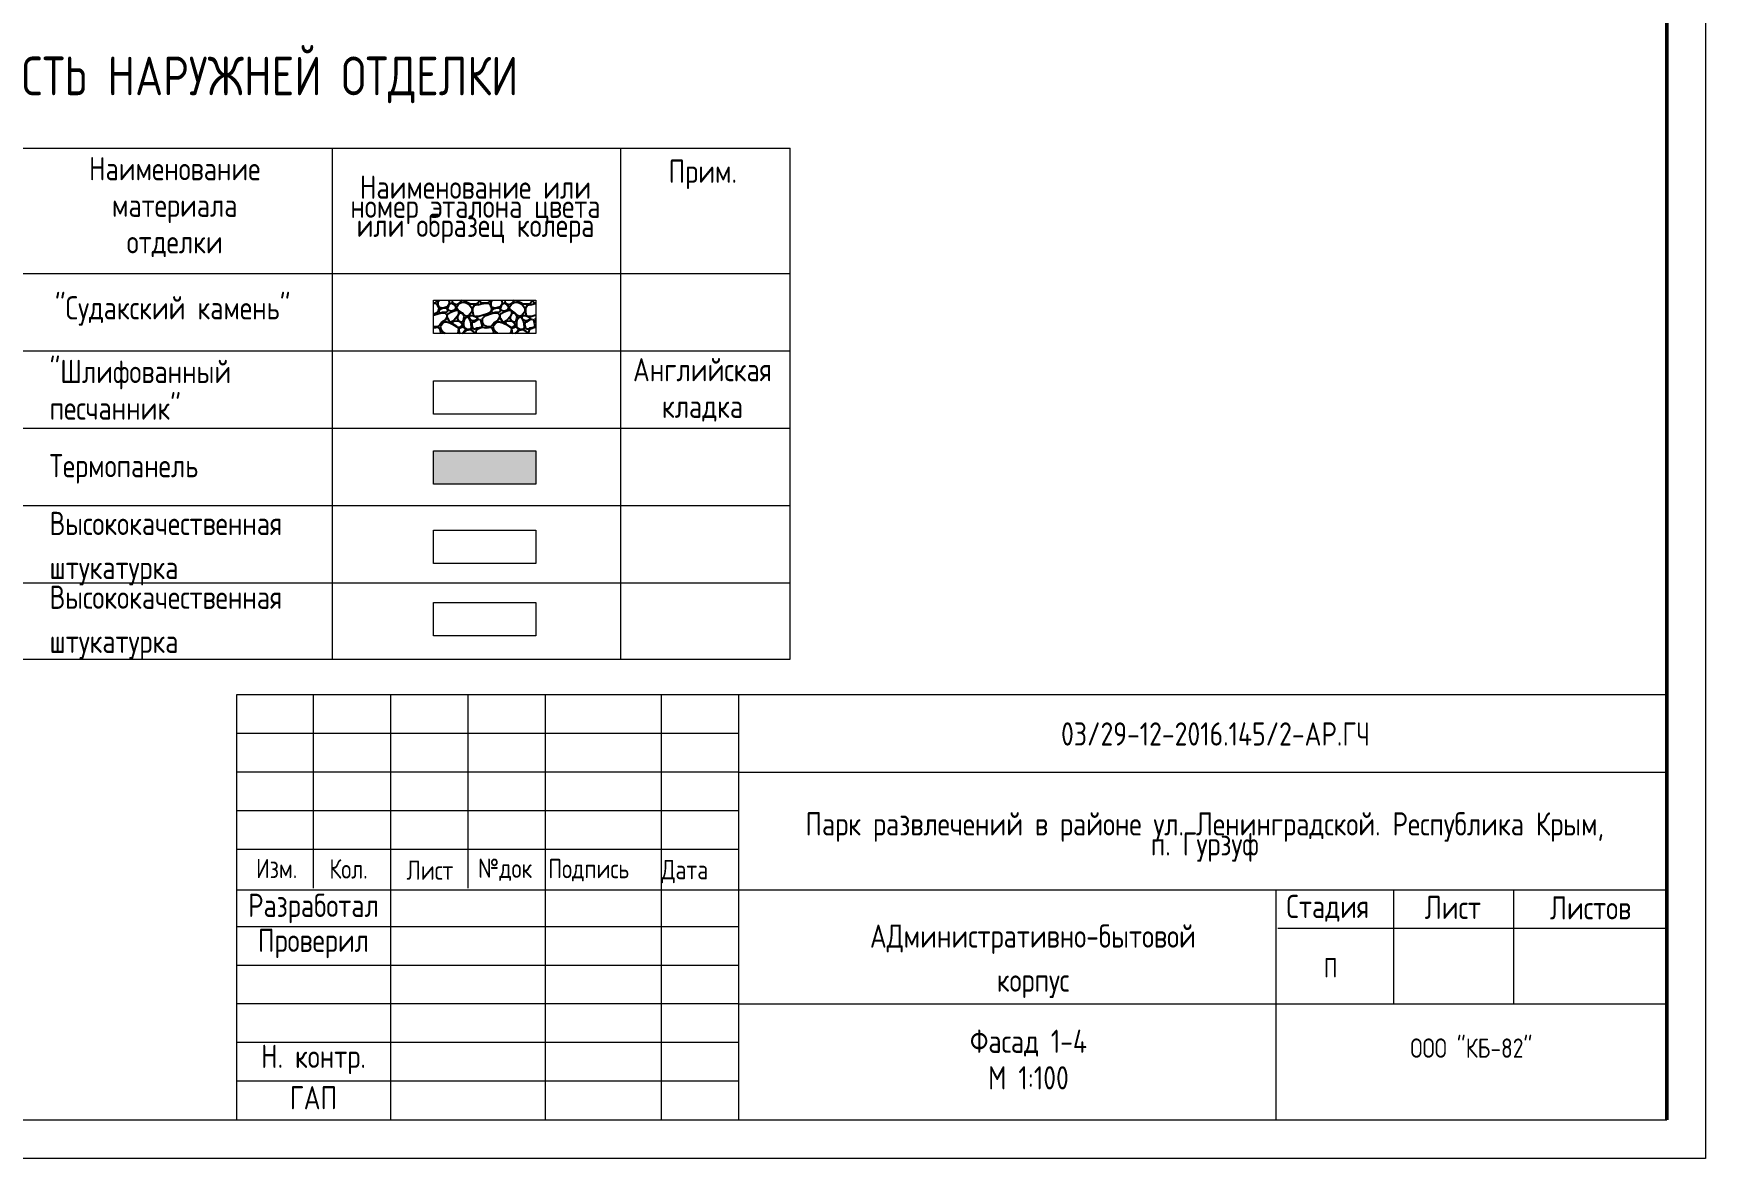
# Model space of a CAD drawing. Header units: feet. Extents: x -10410 to 374725, y -46422 to 88923.
# Drawn here: x 353113 to 374725, y -17907 to -3357 of the extents above; entities that cross this region are included whole.
import ezdxf

# ---------------------------------------------------------------- set-up
doc = ezdxf.new("R2010")
doc.units = ezdxf.units.FT
doc.header["$MEASUREMENT"] = 0
for name, color, linetype, lineweight in [('00_Ном._пера__120', 7, 'Continuous', 5), ('0_Ном._пера__120', 7, 'Continuous', 5), ('0_Ном._пера__241', 7, 'Continuous', 50), ('82323000_Ном._пера__120', 7, 'Continuous', 5), ('Интерьер - Мебель_Ном._пера__1', 7, 'Continuous', 20), ('Конструктив - Лестница_Ном._пера__120', 7, 'Continuous', 5), ('Конструктив - Перекрытия_Ном._пера__1', 7, 'Continuous', 20), ('Конструктив - Стены Несущие_Ном._пера__1', 7, 'Continuous', 20), ('Конструктив - Стены Несущие_Ном._пера__120', 7, 'Continuous', 5), ('Маркер - Оси_Ном._пера__1', 7, 'Continuous', 20)]:
    doc.layers.add(name, color=color, linetype=linetype, lineweight=lineweight)
doc.layers.add('Конструктив - Стены Несущие_Ном._пера__82', color=7, linetype='Continuous', lineweight=25, true_color=0xaaaaaa)
doc.styles.add('СГЕНЕРИР_СТИЛЬ_2', font='CS_Gost2304.shx')

# ---------------------------------------------------------------- blocks, each defined once
blk = doc.blocks.new('*X8')
at = {"layer": 'Конструктив - Стены Несущие_Ном._пера__82', "linetype": 'Continuous'}
for p, q in [((358282, -6839), (358297, -6839)), ((358282, -6846), (358311, -6846)), ((358297, -6839), (358318, -6833)), ((358311, -6846), (358331, -6867)), ((358318, -6833), (358322, -6826)), ((358322, -6826), (358331, -6812)), ((358331, -6812), (358331, -6807)), ((358331, -6867), (358352, -6915)), ((358345, -6826), (358355, -6816)), ((358345, -6874), (358345, -6826)), ((358352, -6887), (358345, -6874)), ((358355, -6891), (358352, -6887)), ((358352, -6915), (358352, -6928)), ((358355, -6816), (358364, -6807)), ((358365, -6901), (358355, -6891)), ((358400, -6908), (358365, -6901)), ((358413, -6908), (358372, -6921)), ((358434, -6901), (358400, -6908)), ((358447, -6908), (358413, -6908)), ((358461, -6894), (358434, -6901)), ((358461, -6915), (358447, -6908)), ((358475, -6874), (358461, -6894)), ((358468, -6942), (358461, -6915)), ((358468, -6915), (358475, -6894)), ((358481, -6942), (358468, -6915)), ((358488, -6853), (358475, -6874)), ((358475, -6894), (358481, -6880)), ((358478, -6807), (358486, -6826)), ((358481, -6880), (358488, -6860)), ((358486, -6826), (358488, -6833)), ((358488, -6833), (358488, -6853)), ((358488, -6860), (358509, -6846)), ((358509, -6846), (358522, -6846)), ((358522, -6846), (358543, -6860)), ((358527, -6826), (358523, -6807)), ((358529, -6839), (358527, -6826)), ((358557, -6860), (358529, -6839)), ((358543, -6860), (358557, -6874)), ((358577, -6867), (358557, -6860)), ((358557, -6874), (358570, -6901)), ((358570, -6901), (358563, -6921)), ((358598, -6860), (358577, -6867)), ((358584, -6894), (358604, -6867)), ((358584, -6915), (358584, -6894)), ((358604, -6935), (358584, -6915)), ((358632, -6826), (358598, -6860)), ((358604, -6867), (358625, -6846)), ((358625, -6846), (358652, -6833)), ((358648, -6807), (358632, -6826)), ((358652, -6833), (358679, -6833)), ((358679, -6833), (358707, -6839)), ((358686, -6819), (358686, -6807)), ((358700, -6826), (358686, -6819)), ((358727, -6839), (358700, -6826)), ((358707, -6839), (358741, -6860)), ((358761, -6860), (358727, -6839)), ((358741, -6860), (358775, -6901)), ((358795, -6860), (358761, -6860)), ((358775, -6901), (358782, -6935)), ((358809, -6874), (358789, -6908)), ((358789, -6908), (358789, -6949)), ((358836, -6860), (358795, -6860)), ((358857, -6867), (358809, -6874)), ((358857, -6846), (358836, -6860)), ((358867, -6826), (358857, -6846)), ((358857, -6867), (358898, -6853)), ((358871, -6819), (358867, -6826)), ((358869, -6807), (358871, -6819)), ((358882, -6807), (358884, -6819)), ((358884, -6819), (358888, -6826)), ((358888, -6826), (358891, -6833)), ((358891, -6833), (358911, -6839)), ((358898, -6853), (358959, -6846)), ((358911, -6839), (358980, -6839)), ((358959, -6846), (358993, -6846)), ((358980, -6839), (359000, -6833)), ((358993, -6846), (359014, -6867)), ((359000, -6833), (359005, -6826)), ((359005, -6826), (359014, -6812)), ((359014, -6812), (359014, -6807)), ((359014, -6867), (359034, -6915)), ((359028, -6826), (359038, -6816)), ((359028, -6874), (359028, -6826)), ((359034, -6887), (359028, -6874)), ((359038, -6891), (359034, -6887)), ((359034, -6915), (359034, -6928)), ((359038, -6816), (359047, -6807)), ((359048, -6901), (359038, -6891)), ((359082, -6908), (359048, -6901)), ((359096, -6908), (359055, -6921)), ((359116, -6901), (359082, -6908)), ((359130, -6908), (359096, -6908)), ((359144, -6894), (359116, -6901)), ((359144, -6915), (359130, -6908)), ((359157, -6874), (359144, -6894)), ((359150, -6942), (359144, -6915)), ((359150, -6915), (359157, -6894)), ((359164, -6942), (359150, -6915)), ((359171, -6853), (359157, -6874)), ((359157, -6894), (359164, -6880)), ((359161, -6807), (359168, -6826)), ((359164, -6880), (359171, -6860)), ((359168, -6826), (359171, -6833)), ((359171, -6833), (359171, -6853)), ((359171, -6860), (359191, -6846)), ((359191, -6846), (359205, -6846)), ((359209, -6826), (359205, -6807)), ((359205, -6846), (359225, -6860)), ((359212, -6839), (359209, -6826)), ((359239, -6860), (359212, -6839)), ((359225, -6860), (359239, -6874)), ((359260, -6867), (359239, -6860)), ((359239, -6874), (359253, -6901)), ((359253, -6901), (359246, -6921)), ((359280, -6860), (359260, -6867)), ((359266, -6894), (359287, -6867)), ((359266, -6915), (359266, -6894)), ((359287, -6935), (359266, -6915)), ((359314, -6826), (359280, -6860)), ((359287, -6867), (359307, -6846)), ((359307, -6846), (359335, -6833)), ((359331, -6807), (359314, -6826)), ((359335, -6833), (359362, -6833)), ((359362, -6833), (359389, -6839)), ((359369, -6819), (359369, -6807)), ((359382, -6826), (359369, -6819)), ((359410, -6839), (359382, -6826)), ((359389, -6839), (359423, -6860)), ((359444, -6860), (359410, -6839)), ((359423, -6860), (359458, -6901)), ((359478, -6860), (359444, -6860)), ((359458, -6901), (359464, -6935)), ((359492, -6874), (359471, -6908)), ((359471, -6908), (359471, -6949)), ((359519, -6860), (359478, -6860)), ((359539, -6867), (359492, -6874)), ((359539, -6846), (359519, -6860)), ((359550, -6826), (359539, -6846)), ((359539, -6867), (359580, -6853)), ((359553, -6819), (359550, -6826)), ((359552, -6807), (359553, -6819)), ((359565, -6807), (359567, -6819)), ((359567, -6819), (359570, -6826)), ((359570, -6826), (359574, -6833)), ((359574, -6833), (359594, -6839)), ((359580, -6853), (359605, -6850)), ((359594, -6839), (359605, -6839)), ((358282, -7001), (358338, -6983)), ((358297, -6983), (358282, -6987)), ((358318, -6976), (358297, -6983)), ((358338, -6962), (358318, -6976)), ((358345, -6942), (358338, -6962)), ((358338, -6983), (358355, -6979)), ((358352, -6928), (358345, -6942)), ((358355, -6938), (358352, -6942)), ((358352, -6942), (358352, -6962)), ((358352, -6962), (358355, -6963)), ((358372, -6921), (358355, -6938)), ((358355, -6963), (358372, -6969)), ((358355, -6979), (358393, -6969)), ((358365, -7126), (358355, -7134)), ((358393, -7092), (358365, -7126)), ((358372, -6969), (358400, -6962)), ((358372, -7153), (358386, -7126)), ((358386, -7126), (358406, -7099)), ((358393, -6969), (358434, -6976)), ((358434, -7065), (358393, -7092)), ((358400, -6962), (358434, -6962)), ((358406, -7099), (358427, -7085)), ((358427, -7085), (358454, -7085)), ((358434, -6962), (358454, -6956)), ((358434, -6976), (358454, -6996)), ((358454, -7031), (358434, -7065)), ((358454, -6956), (358468, -6942)), ((358454, -6996), (358454, -7017)), ((358454, -7017), (358454, -7031)), ((358454, -7085), (358495, -7099)), ((358461, -6996), (358468, -6983)), ((358461, -7017), (358461, -6996)), ((358468, -7044), (358461, -7017)), ((358468, -6983), (358516, -6956)), ((358488, -7078), (358468, -7044)), ((358468, -7044), (358488, -7078)), ((358516, -6949), (358481, -6942)), ((358488, -7078), (358509, -7085)), ((358495, -7099), (358529, -7119)), ((358509, -7085), (358550, -7065)), ((358516, -6956), (358563, -6942)), ((358543, -6942), (358516, -6949)), ((358529, -7106), (358536, -7085)), ((358550, -7126), (358529, -7106)), ((358529, -7119), (358584, -7153)), ((358536, -7085), (358550, -7078)), ((358563, -6921), (358543, -6942)), ((358591, -7017), (358550, -7065)), ((358550, -7078), (358584, -7072)), ((358584, -7147), (358550, -7126)), ((358584, -6942), (358563, -6942)), ((358598, -6942), (358584, -6942)), ((358584, -7072), (358611, -7078)), ((358611, -6976), (358591, -7017)), ((358611, -6956), (358598, -6942)), ((358598, -7024), (358604, -7003)), ((358598, -7058), (358598, -7024)), ((358611, -7078), (358598, -7058)), ((358652, -6969), (358604, -6935)), ((358604, -7003), (358618, -6976)), ((358611, -6976), (358611, -6956)), ((358611, -7078), (358645, -7106)), ((358638, -7092), (358611, -7078)), ((358618, -6976), (358638, -6969)), ((358638, -6969), (358666, -6990)), ((358659, -7085), (358638, -7092)), ((358645, -7106), (358659, -7126)), ((358686, -7003), (358652, -6969)), ((358659, -7126), (358652, -7140)), ((358666, -7072), (358659, -7085)), ((358666, -6990), (358679, -7024)), ((358673, -7044), (358666, -7072)), ((358679, -7024), (358673, -7044)), ((358679, -7065), (358673, -7099)), ((358673, -7099), (358673, -7119)), ((358673, -7119), (358673, -7133)), ((358707, -7031), (358679, -7065)), ((358714, -7017), (358686, -7003)), ((358720, -7024), (358707, -7031)), ((358741, -7003), (358714, -7017)), ((358741, -7037), (358720, -7024)), ((358775, -6962), (358741, -7003)), ((358768, -7085), (358741, -7037)), ((358748, -7017), (358754, -7003)), ((358748, -7044), (358748, -7017)), ((358768, -7065), (358748, -7044)), ((358754, -7003), (358789, -7003)), ((358789, -7072), (358768, -7065)), ((358775, -7153), (358768, -7085)), ((358782, -6935), (358775, -6962)), ((358782, -7119), (358789, -7092)), ((358789, -7153), (358782, -7119)), ((358789, -6949), (358795, -6990)), ((358789, -7003), (358830, -7024)), ((358809, -7072), (358789, -7072)), ((358789, -7092), (358809, -7085)), ((358795, -6990), (358809, -7010)), ((358809, -7010), (358830, -7017)), ((358809, -7085), (358857, -7058)), ((358830, -7065), (358809, -7072)), ((358871, -7017), (358830, -7017)), ((358830, -7024), (358850, -7037)), ((358850, -7051), (358830, -7065)), ((358850, -7037), (358850, -7044)), ((358850, -7044), (358850, -7051)), ((358857, -7058), (358877, -7051)), ((358980, -6983), (358871, -7017)), ((358877, -7051), (358891, -7065)), ((358891, -7065), (358905, -7112)), ((358905, -7112), (358911, -7133)), ((358918, -7044), (358939, -7024)), ((358918, -7092), (358918, -7044)), ((358939, -7133), (358918, -7092)), ((358939, -7024), (358959, -7003)), ((358959, -7003), (359021, -6983)), ((359000, -6976), (358980, -6983)), ((359021, -6962), (359000, -6976)), ((359028, -6942), (359021, -6962)), ((359021, -6983), (359038, -6979)), ((359034, -6928), (359028, -6942)), ((359038, -6938), (359034, -6942)), ((359034, -6942), (359034, -6962)), ((359034, -6962), (359038, -6963)), ((359055, -6921), (359038, -6938)), ((359038, -6963), (359055, -6969)), ((359038, -6979), (359075, -6969)), ((359048, -7126), (359038, -7134)), ((359075, -7092), (359048, -7126)), ((359055, -6969), (359082, -6962)), ((359055, -7153), (359068, -7126)), ((359068, -7126), (359089, -7099)), ((359075, -6969), (359116, -6976)), ((359116, -7065), (359075, -7092)), ((359082, -6962), (359116, -6962)), ((359089, -7099), (359109, -7085)), ((359109, -7085), (359137, -7085)), ((359116, -6962), (359137, -6956)), ((359116, -6976), (359137, -6996)), ((359137, -7031), (359116, -7065)), ((359137, -6956), (359150, -6942)), ((359137, -6996), (359137, -7017)), ((359137, -7017), (359137, -7031)), ((359137, -7085), (359178, -7099)), ((359144, -6996), (359150, -6983)), ((359144, -7017), (359144, -6996)), ((359150, -7044), (359144, -7017)), ((359150, -6983), (359198, -6956)), ((359171, -7078), (359150, -7044)), ((359150, -7044), (359171, -7078)), ((359198, -6949), (359164, -6942)), ((359171, -7078), (359191, -7085)), ((359178, -7099), (359212, -7119)), ((359191, -7085), (359232, -7065)), ((359198, -6956), (359246, -6942)), ((359225, -6942), (359198, -6949)), ((359212, -7106), (359219, -7085)), ((359232, -7126), (359212, -7106)), ((359212, -7119), (359266, -7153)), ((359219, -7085), (359232, -7078)), ((359246, -6921), (359225, -6942)), ((359273, -7017), (359232, -7065)), ((359232, -7078), (359266, -7072)), ((359266, -7147), (359232, -7126)), ((359266, -6942), (359246, -6942)), ((359280, -6942), (359266, -6942)), ((359266, -7072), (359294, -7078)), ((359294, -6976), (359273, -7017)), ((359294, -6956), (359280, -6942)), ((359280, -7024), (359287, -7003)), ((359280, -7058), (359280, -7024)), ((359294, -7078), (359280, -7058)), ((359335, -6969), (359287, -6935)), ((359287, -7003), (359301, -6976)), ((359294, -6976), (359294, -6956)), ((359294, -7078), (359328, -7106)), ((359321, -7092), (359294, -7078)), ((359301, -6976), (359321, -6969)), ((359321, -6969), (359348, -6990)), ((359342, -7085), (359321, -7092)), ((359328, -7106), (359342, -7126)), ((359369, -7003), (359335, -6969)), ((359342, -7126), (359335, -7140)), ((359348, -7072), (359342, -7085)), ((359348, -6990), (359362, -7024)), ((359355, -7044), (359348, -7072)), ((359362, -7024), (359355, -7044)), ((359362, -7065), (359355, -7099)), ((359355, -7099), (359355, -7119)), ((359355, -7119), (359355, -7133)), ((359389, -7031), (359362, -7065)), ((359396, -7017), (359369, -7003)), ((359403, -7024), (359389, -7031)), ((359423, -7003), (359396, -7017)), ((359423, -7037), (359403, -7024)), ((359458, -6962), (359423, -7003)), ((359451, -7085), (359423, -7037)), ((359430, -7017), (359437, -7003)), ((359430, -7044), (359430, -7017)), ((359451, -7065), (359430, -7044)), ((359437, -7003), (359471, -7003)), ((359471, -7072), (359451, -7065)), ((359458, -7153), (359451, -7085)), ((359464, -6935), (359458, -6962)), ((359464, -7119), (359471, -7092)), ((359471, -7153), (359464, -7119)), ((359471, -6949), (359478, -6990)), ((359471, -7003), (359512, -7024)), ((359492, -7072), (359471, -7072)), ((359471, -7092), (359492, -7085)), ((359478, -6990), (359492, -7010)), ((359492, -7010), (359512, -7017)), ((359492, -7085), (359539, -7058)), ((359512, -7065), (359492, -7072)), ((359553, -7017), (359512, -7017)), ((359512, -7024), (359533, -7037)), ((359533, -7051), (359512, -7065)), ((359533, -7037), (359533, -7044)), ((359533, -7044), (359533, -7051)), ((359539, -7058), (359560, -7051)), ((359605, -7001), (359553, -7017)), ((359560, -7051), (359574, -7065)), ((359574, -7065), (359587, -7112)), ((359587, -7112), (359594, -7133)), ((359601, -7044), (359605, -7040)), ((359601, -7092), (359601, -7044)), ((359605, -7100), (359601, -7092)), ((358297, -7153), (358282, -7146)), ((358284, -7167), (358282, -7167)), ((358345, -7160), (358284, -7167)), ((358331, -7153), (358297, -7153)), ((358355, -7134), (358331, -7153)), ((358355, -7167), (358345, -7160)), ((358365, -7174), (358355, -7167)), ((358379, -7215), (358365, -7174)), ((358386, -7194), (358372, -7153)), ((358374, -7237), (358379, -7222)), ((358379, -7222), (358379, -7215)), ((358406, -7222), (358386, -7194)), ((358427, -7235), (358406, -7222)), ((358433, -7237), (358427, -7235)), ((358604, -7160), (358584, -7147)), ((358584, -7153), (358604, -7167)), ((358604, -7215), (358593, -7237)), ((358618, -7160), (358604, -7160)), ((358611, -7174), (358604, -7167)), ((358611, -7181), (358604, -7194)), ((358604, -7194), (358604, -7208)), ((358604, -7208), (358604, -7215)), ((358611, -7194), (358618, -7167)), ((358611, -7181), (358611, -7174)), ((358611, -7194), (358611, -7208)), ((358611, -7208), (358618, -7235)), ((358652, -7140), (358618, -7160)), ((358618, -7167), (358659, -7153)), ((358618, -7235), (358622, -7237)), ((358652, -7237), (358666, -7229)), ((358659, -7153), (358686, -7167)), ((358686, -7208), (358666, -7229)), ((358673, -7133), (358679, -7160)), ((358673, -7235), (358686, -7222)), ((358673, -7237), (358673, -7235)), ((358679, -7160), (358693, -7167)), ((358686, -7167), (358700, -7181)), ((358700, -7188), (358686, -7208)), ((358686, -7222), (358714, -7194)), ((358693, -7167), (358714, -7181)), ((358700, -7181), (358700, -7188)), ((358714, -7181), (358727, -7181)), ((358714, -7194), (358761, -7188)), ((358727, -7181), (358734, -7181)), ((358734, -7181), (358754, -7181)), ((358754, -7181), (358768, -7174)), ((358761, -7188), (358795, -7208)), ((358768, -7174), (358775, -7160)), ((358775, -7160), (358775, -7153)), ((358795, -7174), (358789, -7153)), ((358802, -7181), (358795, -7174)), ((358795, -7208), (358810, -7237)), ((358823, -7181), (358802, -7181)), ((358843, -7167), (358823, -7181)), ((358836, -7194), (358830, -7222)), ((358830, -7222), (358831, -7237)), ((358850, -7181), (358836, -7194)), ((358898, -7160), (358843, -7167)), ((358911, -7160), (358850, -7181)), ((358911, -7140), (358898, -7160)), ((358911, -7133), (358911, -7140)), ((358918, -7160), (358911, -7160)), ((358966, -7167), (358918, -7160)), ((358980, -7153), (358939, -7133)), ((359028, -7160), (358966, -7167)), ((359014, -7153), (358980, -7153)), ((359038, -7134), (359014, -7153)), ((359038, -7167), (359028, -7160)), ((359048, -7174), (359038, -7167)), ((359062, -7215), (359048, -7174)), ((359068, -7194), (359055, -7153)), ((359056, -7237), (359062, -7222)), ((359062, -7222), (359062, -7215)), ((359089, -7222), (359068, -7194)), ((359109, -7235), (359089, -7222)), ((359116, -7237), (359109, -7235)), ((359287, -7160), (359266, -7147)), ((359266, -7153), (359287, -7167)), ((359287, -7215), (359276, -7237)), ((359301, -7160), (359287, -7160)), ((359294, -7174), (359287, -7167)), ((359294, -7181), (359287, -7194)), ((359287, -7194), (359287, -7208)), ((359287, -7208), (359287, -7215)), ((359294, -7194), (359301, -7167)), ((359294, -7181), (359294, -7174)), ((359294, -7194), (359294, -7208)), ((359294, -7208), (359301, -7235)), ((359335, -7140), (359301, -7160)), ((359301, -7167), (359342, -7153)), ((359301, -7235), (359305, -7237)), ((359335, -7237), (359348, -7229)), ((359342, -7153), (359369, -7167)), ((359369, -7208), (359348, -7229)), ((359355, -7133), (359362, -7160)), ((359355, -7235), (359369, -7222)), ((359355, -7237), (359355, -7235)), ((359362, -7160), (359376, -7167)), ((359369, -7167), (359382, -7181)), ((359382, -7188), (359369, -7208)), ((359369, -7222), (359396, -7194)), ((359376, -7167), (359396, -7181)), ((359382, -7181), (359382, -7188)), ((359396, -7181), (359410, -7181)), ((359396, -7194), (359444, -7188)), ((359410, -7181), (359417, -7181)), ((359417, -7181), (359437, -7181)), ((359437, -7181), (359451, -7174)), ((359444, -7188), (359478, -7208)), ((359451, -7174), (359458, -7160)), ((359458, -7160), (359458, -7153)), ((359478, -7174), (359471, -7153)), ((359485, -7181), (359478, -7174)), ((359478, -7208), (359493, -7237)), ((359505, -7181), (359485, -7181)), ((359526, -7167), (359505, -7181)), ((359519, -7194), (359512, -7222)), ((359512, -7222), (359513, -7237)), ((359533, -7181), (359519, -7194)), ((359580, -7160), (359526, -7167)), ((359594, -7160), (359533, -7181)), ((359594, -7140), (359580, -7160)), ((359594, -7133), (359594, -7140)), ((359601, -7160), (359594, -7160)), ((359605, -7161), (359601, -7160))]:
    blk.add_line(p, q, dxfattribs=at)
blk = doc.blocks.new('Штриховка_4', base_point=(0, 0))
at = {"layer": 'Конструктив - Стены Несущие_Ном._пера__1', "linetype": 'Continuous'}
for p, q in [((358282, -7237), (358282, -6807)), ((358282, -6807), (359605, -6807)), ((359605, -6807), (359605, -7237)), ((359605, -7237), (358282, -7237))]:
    blk.add_line(p, q, dxfattribs=at)
at = {"layer": 'Конструктив - Стены Несущие_Ном._пера__82', "linetype": 'Continuous'}
blk.add_blockref('*X8', (0, 0), dxfattribs=at)

msp = doc.modelspace()

# ---------------------------------------------------------------- hatches: boundary and pattern name
at = {"layer": 'Конструктив - Стены Несущие_Ном._пера__120', "linetype": 'Continuous', "lineweight": 0, "true_color": 0x000000}
msp.add_hatch(color=18, dxfattribs=at).paths.add_polyline_path([(358282.29781, -8753.36244), (359604.73123, -8753.36244), (359604.73123, -9183.92216), (358282.29781, -9183.92216)])

# ---------------------------------------------------------------- linework, layer by layer
at = {"layer": '00_Ном._пера__120', "linetype": 'Continuous'}
for p, q in [((362227.68638, -12410.62207), (355732.1103, -12410.62207)), ((362227.68638, -12910.28177), (355732.1103, -12910.28177)), ((362227.68638, -13409.94147), (355732.1103, -13409.94147)), ((362227.68638, -14908.92056), (355732.1103, -14908.92056)), ((362227.68638, -15408.58026), (355732.1103, -15408.58026)), ((362227.68638, -15908.23996), (355732.1103, -15908.23996)), ((362227.68638, -16407.89966), (355732.1103, -16407.89966)), ((362227.68638, -16907.55936), (355732.1103, -16907.55936))]:
    msp.add_line(p, q, dxfattribs=at)
at = {"layer": '0_Ном._пера__120', "linetype": 'Continuous'}
for p, q in [((347477.05, -4839.39737), (362894.61731, -4839.39737)), ((356977.05, -11447.30472), (356977.05, -4839.39737)), ((360705.0644, -11447.30472), (360705.0644, -4839.39737)), ((362894.61731, -11447.30472), (362894.61731, -4839.39737)), ((347477.05, -6461.08257), (362894.61731, -6461.08257)), ((347477.05, -7461.08257), (362894.61731, -7461.08257)), ((347477.05, -8461.08257), (362894.61731, -8461.08257)), ((347477.05, -9461.08257), (362894.61731, -9461.08257)), ((347477.05, -10461.08257), (362894.61731, -10461.08257)), ((347477.05, -11447.30472), (362894.61731, -11447.30472)), ((356731.4297, -14409.26086), (356731.4297, -11910.96237)), ((357730.7491, -17407.21905), (357730.7491, -11910.96237)), ((358730.06849, -14409.26086), (358730.06849, -11910.96237)), ((359729.38789, -17407.21905), (359729.38789, -11910.96237)), ((361228.36698, -17407.21905), (361228.36698, -11910.96237)), ((362227.68638, -17407.21905), (362227.68638, -11910.96237)), ((362227.68638, -12910.28177), (374209.10828, -12910.28177)), ((362227.68638, -13909.60117), (355732.1103, -13909.60117)), ((355737.40915, -14430.11727), (374224.81799, -14430.11727)), ((369170.2278, -14430.11727), (369170.2278, -17407.21905)), ((370695.14179, -15908.23996), (370695.14179, -14430.11727)), ((372248.163, -15908.23996), (372248.163, -14430.11727)), ((369196.16269, -14929.77697), (374224.81799, -14929.77697)), ((362227.68638, -15908.23996), (374224.81799, -15908.23996))]:
    msp.add_line(p, q, dxfattribs=at)
at = {"layer": '0_Ном._пера__120', "linetype": 'Continuous', "flags": 128}
msp.add_lwpolyline([(355737.40915, -17407.21905), (374224.81799, -17407.21905), (374224.81799, -11910.96237), (355737.40915, -11910.96237)], close=True, dxfattribs=at)
msp.add_lwpolyline([(355737.40915, -17407.21905), (374224.81799, -17407.21905), (374224.81799, -11910.96237), (355737.40915, -11910.96237)], close=True, dxfattribs=at)
at = {"layer": '0_Ном._пера__241', "linetype": 'Continuous'}
msp.add_line((374224.81799, -17407.21905), (374224.81799, 10968.10632), dxfattribs=at)
at = {"layer": '82323000_Ном._пера__120', "linetype": 'Continuous'}
for p, q in [((374224.81799, -17051.1159), (374224.81799, 10968.10632)), ((334781.26988, -17407.21905), (374224.81799, -17407.21905)), ((374724.81799, -17907.21905), (332781.26988, -17907.21905))]:
    msp.add_line(p, q, dxfattribs=at)
at = {"layer": 'Интерьер - Мебель_Ном._пера__1', "linetype": 'Continuous', "flags": 128}
msp.add_lwpolyline([(358282.29781, -10715.31059), (359604.73123, -10715.31059), (359604.73123, -11145.8703), (358282.29781, -11145.8703)], close=True, dxfattribs=at)
at = {"layer": 'Конструктив - Лестница_Ном._пера__120', "linetype": 'Continuous'}
msp.add_line((374724.81799, 11468.10632), (374724.81799, -17907.21905), dxfattribs=at)
at = {"layer": 'Конструктив - Перекрытия_Ном._пера__1', "linetype": 'Continuous', "flags": 128}
msp.add_lwpolyline([(358282.29781, -9780.97474), (359604.73123, -9780.97474), (359604.73123, -10211.53445), (358282.29781, -10211.53445)], close=True, dxfattribs=at)
at = {"layer": 'Конструктив - Стены Несущие_Ном._пера__1', "linetype": 'Continuous', "flags": 128}
for points in [[(358282.29781, -7849.13009), (359604.73123, -7849.13009), (359604.73123, -8279.6898), (358282.29781, -8279.6898)], [(358282.29781, -8753.36244), (359604.73123, -8753.36244), (359604.73123, -9183.92216), (358282.29781, -9183.92216)]]:
    msp.add_lwpolyline(points, close=True, dxfattribs=at)

# ---------------------------------------------------------------- block references
at = {"layer": 'Конструктив - Стены Несущие_Ном._пера__82', "linetype": 'Continuous'}
msp.add_blockref('Штриховка_4', (0, 0), dxfattribs=at)

# ---------------------------------------------------------------- texts
at = {"layer": 'Маркер - Оси_Ном._пера__1', "linetype": 'Continuous', "style": 'СГЕНЕРИР_СТИЛЬ_2'}
for s, insert, char_height, attachment_point in [('\\A1;{\\FCS_Gost2304.shx;вЕДОМОСТЬ НАРУЖНЕЙ ОТДЕЛКИ}', (355187.42911, -3958.44226), 500, 5), ('\\A1;{\\FCS_Gost2304.shx;Прим.}', (361764.04459, -5180.1221), 300, 5), ('\\A1;{\\FCS_Gost2304.shx; "Судакский камень"}', (353236.05691, -6946.42698), 300, 4), ('\\A1;{\\FCS_Gost2304.shx;Термопанель}', (353321.29967, -8987.65394), 300, 4), ('\\A1;{\\FCS_Gost2304.shx;03/29-12-2016.145/2-АР.ГЧ}', (368391.22988, -12416.56755), 300, 5), ('\\A1;{\\FCS_Gost2304.shx;Изм.}', (356256.49295, -14155.76587), 250, 5), ('\\A1;{\\FCS_Gost2304.shx;Кол.}', (357185.28359, -14161.95587), 250, 5), ('\\A1;{\\FCS_Gost2304.shx;№док}', (359209.70934, -14172.69952), 250, 5), ('\\A1;{\\FCS_Gost2304.shx;Подпись}', (359766.45492, -14177.43745), 250, 4), ('\\A1;{\\FCS_Gost2304.shx;Дата}', (361228.36698, -14196.2306), 250, 4), ('\\A1;{\\FCS_Gost2304.shx;Лист}', (358237.11587, -14177.43745), 250, 5), ('\\A1;{\\FCS_Gost2304.shx;Разработал}', (356731.4297, -14673.42469), 300, 5), ('\\A1;{\\FCS_Gost2304.shx;Стадия}', (369842.19599, -14670.6588), 300, 5), ('\\A1;{\\FCS_Gost2304.shx;Лист}', (371457.96837, -14658.6977), 300, 5), ('\\A1;{\\FCS_Gost2304.shx;Листов}', (373237.91139, -14664.90852), 300, 5), ('\\A1;{\\FCS_Gost2304.shx;Проверил}', (356731.4297, -15125.50782), 300, 5), ('\\A1;{\\FCS_Gost2304.shx;П}', (369879.9494, -15439.55201), 250, 5), ('\\A1;{\\FCS_Gost2304.shx;ООО "КБ-82"}', (371697.5229, -16479.10657), 250, 5), ('\\A1;{\\FCS_Gost2304.shx;Н. контр.}', (356731.4297, -16625.50782), 300, 5), ('\\A1;{\\FCS_Gost2304.shx;ГАП}', (356731.4297, -17120.46236), 300, 5)]:
    msp.add_mtext(s, dxfattribs=dict(at, insert=insert, char_height=char_height, attachment_point=attachment_point))
at = {"layer": 'Маркер - Оси_Ном._пера__1', "linetype": 'Continuous', "char_height": 300, "style": 'СГЕНЕРИР_СТИЛЬ_2'}
for s, insert, width, attachment_point, line_spacing_factor in [('\\A1;{\\FCS_Gost2304.shx;Наименование материала\\P\\FCS_Gost2304.shx;отделки}', (354938.28885, -5603.02253), 3759.0554522, 5, 0.945455), ('\\A1;{\\FCS_Gost2304.shx;Наименование или номер эталона цвета или образец колера}', (358825.8302, -5632.74115), 3652.2947248, 5, 0.493733), ('\\A1;{\\FCS_Gost2304.shx;"Шлифованный песчанник"}', (353321.29967, -7965.84528), 3678.1449892, 4, 0.94628), ('\\A1;{\\FCS_Gost2304.shx;Английская \\P\\FCS_Gost2304.shx;кладка}', (361760.04187, -7965.84528), 2269.1508776, 5, 0.94628), ('\\A1;{\\FCS_Gost2304.shx;Высококачественная \\P\\FCS_Gost2304.shx;штукатурка }', (353321.29967, -10019.62642), 3678.1449892, 4, 1.139351), ('\\A1;{\\FCS_Gost2304.shx;Высококачественная \\P\\FCS_Gost2304.shx;штукатурка }', (353321.29967, -10973.89476), 3678.1449892, 4, 1.139351), ('\\A1;{\\FCS_Gost2304.shx;Парк развлечений в районе ул. Ленинградской. Республика Крым, \\P\\FCS_Gost2304.shx;п. Гурзуф}', (368251.22988, -13749.28091), 11311.0728567, 5, 0.516693), ('\\A1;{\\FCS_Gost2304.shx;АДминистративно-бытовой корпус}', (366030.29161, -15355.63822), 4607.6934986, 5, 1.139351), ('\\A1;{\\FCS_Gost2304.shx;Фасад 1-4\\P\\FCS_Gost2304.shx;М 1:100}', (365973.35789, -16626.6433), 5575.016688, 5, 0.945455)]:
    msp.add_mtext(s, dxfattribs=dict(at, insert=insert, width=width, attachment_point=attachment_point, line_spacing_factor=line_spacing_factor))

doc.saveas('drawing.dxf')
